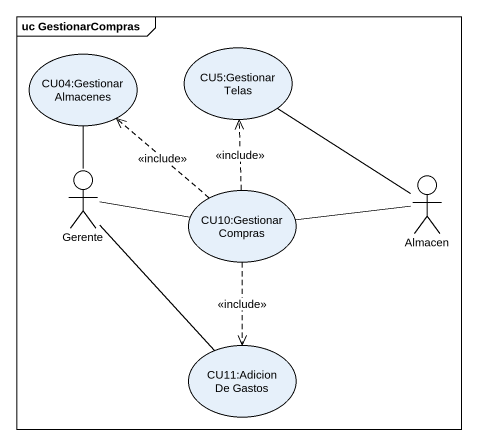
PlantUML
@startuml
mainframe uc GestionarCompras
usecase "CU04:Gestionar Almacenes" as CU04_Gestionar_Almacenes
usecase "CU5:Gestionar Telas" as CU5_Gestionar_Telas
actor Gerente
usecase "CU10:Gestionar Compras" as CU10_Gestionar_Compras
actor Almacen
usecase "CU11:Adicion De Gastos" as CU11_Adicion_De_Gastos
Gerente -up- CU04_Gestionar_Almacenes
Gerente -right- CU10_Gestionar_Compras
Gerente -- CU11_Adicion_De_Gastos
CU10_Gestionar_Compras .up.> CU04_Gestionar_Almacenes : <<include>>
CU10_Gestionar_Compras .up.> CU5_Gestionar_Telas : <<include>>
CU10_Gestionar_Compras ..> CU11_Adicion_De_Gastos : <<include>>
Almacen -up- CU5_Gestionar_Telas
Almacen -left- CU10_Gestionar_Compras
@enduml
